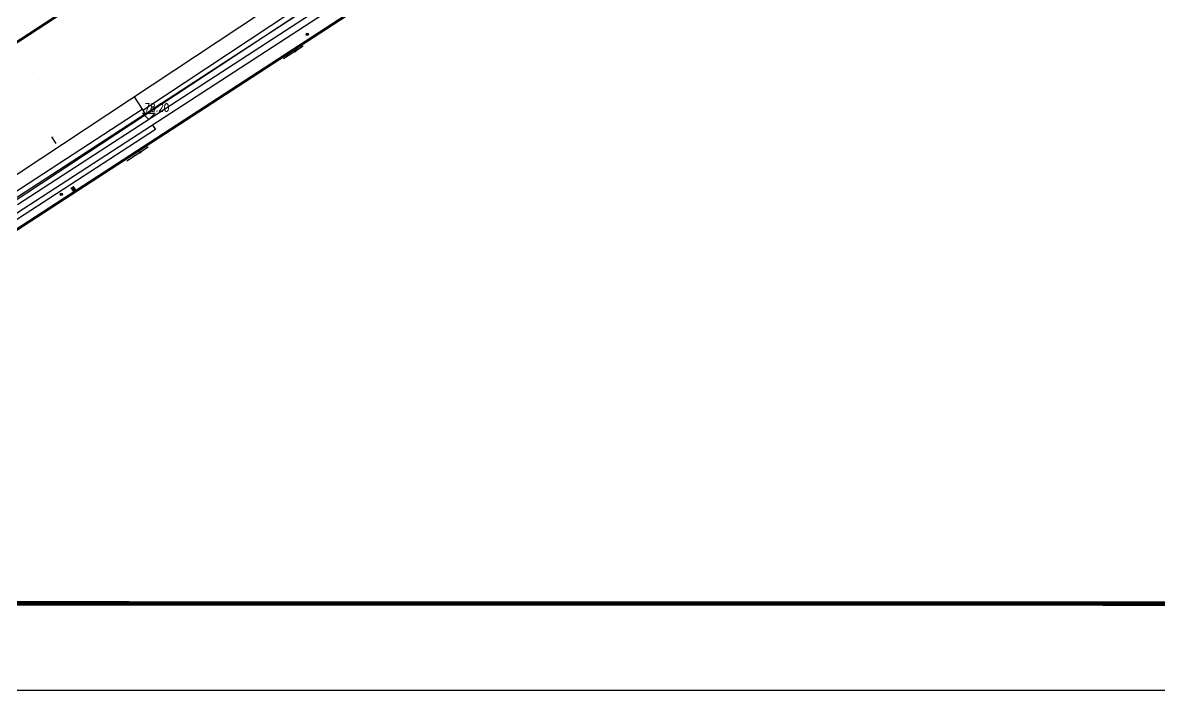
# Model space of a CAD drawing. Extents: x 532522 to 2902776, y -101917278 to 111238625.
# Drawn here: x 2901672.2 to 2902098.2, y 2548341.7 to 2548591.9 of the extents above; entities that cross this region are included whole.
import ezdxf
from ezdxf.enums import TextEntityAlignment as Align

# ---------------------------------------------------------------- set-up
doc = ezdxf.new("R2010")
doc.units = 0
doc.header["$LTSCALE"] = 1000
doc.header["$MEASUREMENT"] = 0
doc.linetypes.add('DASH', pattern=[0.35, 0.25, -0.1])
doc.linetypes.add('DASHDOT', pattern=[1, 0.5, -0.25, 0, -0.25])
doc.layers.get('0').update_dxf_attribs({"linetype": 'CONTINUOUS'})
for name, color, linetype in [('1', 7, 'CONTINUOUS'), ('NEW字', 2, 'CONTINUOUS'), ('NEW道路', 4, 'CONTINUOUS'), ('PUB_DIM', 3, 'CONTINUOUS'), ('广东火电图框', 7, 'CONTINUOUS'), ('边坡', 3, 'CONTINUOUS'), ('道路', 5, 'CONTINUOUS'), ('铁路线', 7, 'CONTINUOUS'), ('高压线', 80, 'CONTINUOUS')]:
    doc.layers.add(name, color=color, linetype=linetype)
doc.styles.add('DIM_FONT', font='SIMPLEX.shx', dxfattribs={"width": 0.8})

# ---------------------------------------------------------------- blocks, each defined once
blk = doc.blocks.new('_ARROW')
blk.add_solid([(0, 0), (-1, 0.1), (-1, -0.1)])

msp = doc.modelspace()

# ---------------------------------------------------------------- linework, layer by layer
at = {"layer": '1', "color": 7, "linetype": 'Continuous', "extrusion": (0.000184419, -0.049437, 0.998777)}
for p, q in [((2901639.53, 2548514.93, -12.92), (2901849.44, 2548653.82, -6.08)), ((2901717.17, 2548559.11, -10.74), (2901852.75, 2548648.82, -6.33))]:
    msp.add_line(p, q, dxfattribs=at)
at = {"layer": '1', "color": 1, "linetype": 'Continuous', "extrusion": (0.000184419, -0.049437, 0.998777), "const_width": 1, "elevation": -125468.16}
msp.add_lwpolyline([(2911130.56, 2534551.89), (2911307.37, 2534666.06)], dxfattribs=at)
at = {"layer": '1', "color": 3, "linetype": 'Continuous', "extrusion": (0.000184419, -0.049437, 0.998777), "const_width": 1.5, "elevation": -125468.16, "flags": 128}
msp.add_lwpolyline([(2911177.39, 2534584.68), (2911178.6, 2534582.91)], dxfattribs=at)
at = {"layer": 'NEW字', "color": 7, "extrusion": (0.000184419, -0.049437, 0.998777)}
for p, q in [((2901717.06, 2548558, -11.08), (2901721.86, 2548558, -11.08)), ((2901719.46, 2548555.61, -11.2), (2901717.06, 2548558, -11.08)), ((2901721.86, 2548558, -11.08), (2901719.46, 2548555.61, -11.2))]:
    msp.add_line(p, q, dxfattribs=at)
at = {"layer": 'NEW道路', "color": 4, "linetype": 'DASHDOT', "lineweight": 60, "ltscale": 10}
msp.add_line((2901598.12, 2548537.25), (2902140.02, 2548894.49), dxfattribs=at)
at = {"layer": 'NEW道路', "color": 4, "linetype": 'DASHDOT'}
msp.add_line((2901650.25, 2548512.7), (2902169.18, 2548854.8), dxfattribs=at)
at = {"layer": 'PUB_DIM', "color": 2, "linetype": 'Continuous', "extrusion": (0.000184419, -0.049437, 0.998777), "elevation": -125468.16, "flags": 128}
for points in [[(2911264.2, 2534637.19), (2911256.9, 2534632.41)], [(2911206, 2534599.53), (2911197.96, 2534594.22)]]:
    msp.add_lwpolyline(points, dxfattribs=at)
at = {"layer": '广东火电图框', "color": 7}
msp.add_lwpolyline([(2900824.72, 2548341.66), (2902776.45, 2548341.66), (2902776.45, 2549720.79), (2900824.72, 2549720.79)], close=True, dxfattribs=at)
at = {"layer": '广东火电图框', "color": 7, "const_width": 1.64}
msp.add_lwpolyline([(2900906.85, 2548374.48), (2902743.2, 2548373.93), (2902743.59, 2549687.95), (2900907.25, 2549688.5)], close=True, dxfattribs=at)
at = {"layer": '边坡', "color": 7, "linetype": 'Continuous', "extrusion": (0.000184419, -0.049437, 0.998777)}
for p, q in [((2901713.89, 2548564.15, -10.77), (2901718.1, 2548557.7, -11.09)), ((2901720.83, 2548553.52, -11.3), (2901721.92, 2548551.84, -11.38))]:
    msp.add_line(p, q, dxfattribs=at)
at = {"layer": '道路', "color": 4, "linetype": 'Continuous', "extrusion": (0.000184419, -0.049437, 0.998777)}
for p, q in [((2901882.04, 2548664.3, -5.85), (2901650.36, 2548513.66, -13.26)), ((2901876.39, 2548654.66, -6.32), (2901653.03, 2548509.43, -13.47)), ((2901678.2, 2548570.48, -10.45), (2901678.26, 2548570.52, -10.45)), ((2901717.01, 2548559.37, -11.01), (2901649.27, 2548515.33, -13.18)), ((2901721.92, 2548551.84, -11.38), (2901654.12, 2548507.76, -13.55))]:
    msp.add_line(p, q, dxfattribs=at)
at = {"layer": '道路', "color": 4, "linetype": 'DASH', "extrusion": (0.000184419, -0.049437, 0.998777)}
msp.add_line((2901879.87, 2548659.91, -6.06), (2901651.7, 2548511.55, -13.36), dxfattribs=at)
at = {"layer": '铁路线', "color": 1, "linetype": 'Continuous', "extrusion": (0.000184419, -0.049437, 0.998777)}
msp.add_line((2901684.71, 2548546.61, -11.49), (2901683.04, 2548549.11, -11.23), dxfattribs=at)
at = {"layer": '高压线', "color": 5, "linetype": 'Continuous', "extrusion": (0.000184419, -0.049437, 0.998777)}
for centre, radius in [((2911265.78, 2534641.58, -125468.16), 0.45), ((2911265.78, 2534641.58, -125468.16), 0.15), ((2911173.37, 2534581.92, -125468.16), 0.45), ((2911173.37, 2534581.92, -125468.16), 0.15)]:
    msp.add_circle(centre, radius, dxfattribs=at)

# ---------------------------------------------------------------- block references
at = {"layer": 'PUB_DIM', "color": 2, "linetype": 'Continuous', "extrusion": (0.000184419, -0.049437, 0.998777), "xscale": 4, "yscale": 4, "zscale": 4}
for p, rotation in [((2911264.2, 2534637.19, -125468.16), 33.24759875392719), ((2911206, 2534599.53, -125468.16), 33.46138135092718)]:
    msp.add_blockref('_ARROW', p, dxfattribs=dict(at, rotation=rotation))

# ---------------------------------------------------------------- texts
at = {"layer": 'NEW字', "color": 7, "extrusion": (0.000184419, -0.049437, 0.998777), "style": 'DIM_FONT', "width": 0.8}
msp.add_text('78.20', height=3, rotation=359.7866, dxfattribs=at).set_placement((2911209.34, 2534614.31, -125468.16), align=Align.MIDDLE)

doc.saveas('drawing.dxf')
